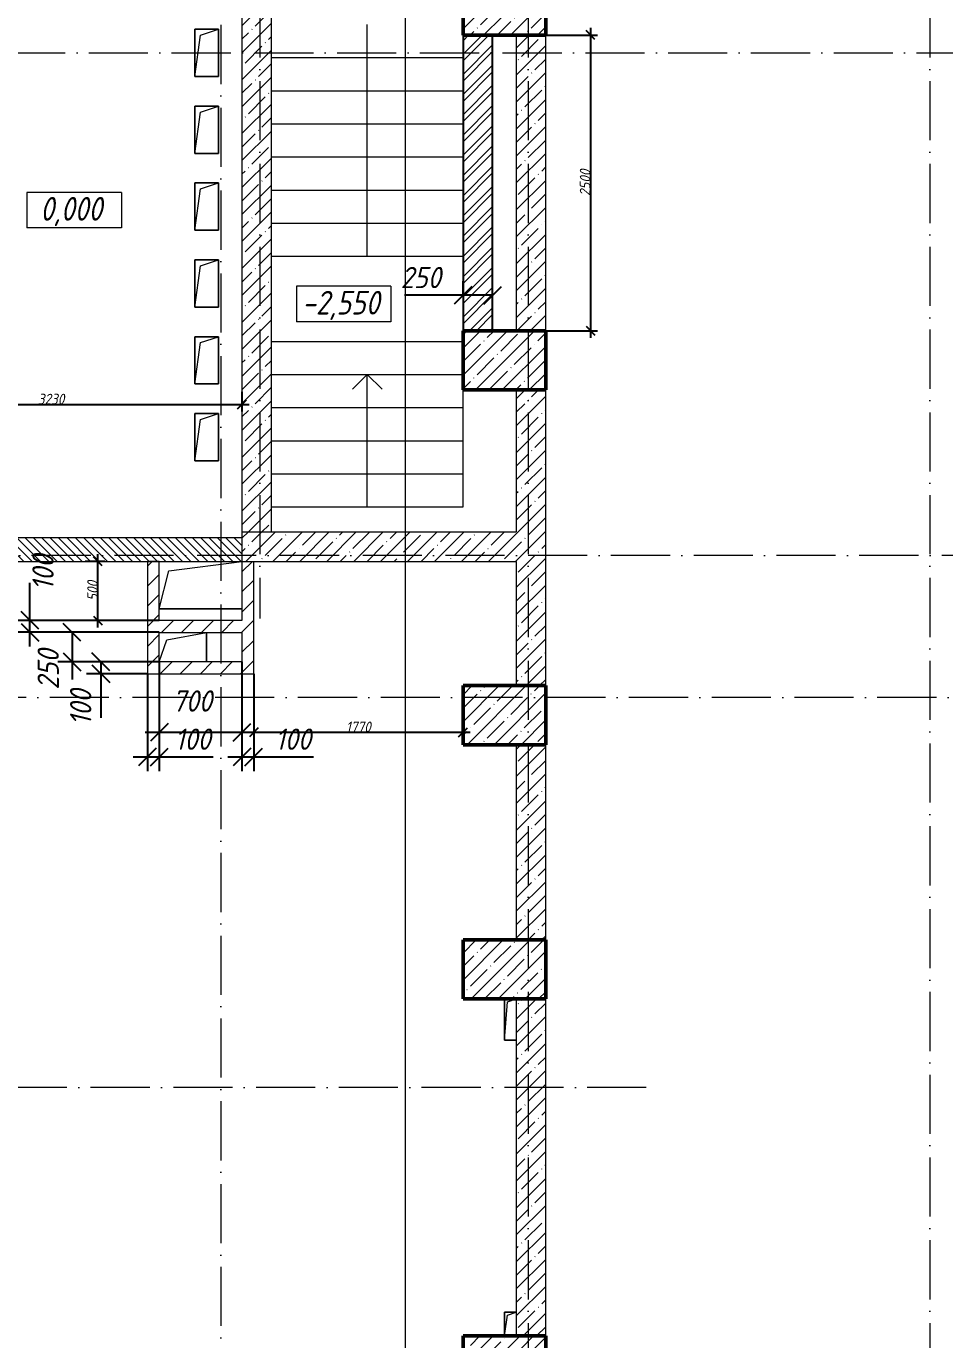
# Model space of a CAD drawing. Header units: millimetres. Extents: x -401725 to 250493, y 305116 to 802890.
# Drawn here: x -155696 to -147926, y 615866 to 626973 of the extents above; entities that cross this region are included whole.
import ezdxf

# ---------------------------------------------------------------- set-up
doc = ezdxf.new("R2010")
doc.units = ezdxf.units.MM
doc.linetypes.add('50_200_ШТРИХ_1Т_ш5_п1_п1_', pattern=[700, 500, -100, 0, -100])
for name, color, linetype, lineweight in [('A-____-____-DIMS', 7, 'Continuous', 9), ('A-FLOR-____-OTLN', 7, 'Continuous', 9), ('A-GENM-____-OTLN', 7, 'Continuous', 9), ('A-WALL-____-MCUT-3', 7, 'Continuous', 9), ('G-____-____-DIMS', 7, 'Continuous', 9), ('S-COLS-____-MCUT', 7, 'Continuous', 50), ('S-COLS-____-OTLN', 7, 'Continuous', 9), ('S-GRID-____-OTLN-1', 7, '50_200_ШТРИХ_1Т_ш5_п1_п1_', 9), ('S-STRS-____-OTLN-1', 7, 'Continuous', 9)]:
    doc.layers.add(name, color=color, linetype=linetype, lineweight=lineweight)
for name, color, linetype, lineweight, true_color in [('A-WALL-____-MCUT-4', 7, 'Continuous', 13, 0x000000), ('A-WALL-____-MCUT-6', 7, 'Continuous', 25, 0x000000), ('A-WALL-____-PATT-2', 7, 'Continuous', 9, 0x787878), ('A-WALL-____-PATT-3', 9, 'Continuous', 9, 0x808080), ('A-WALL-____-PATT-5', 7, 'Continuous', 9, 0x000000), ('A-WALL-____-PATT-6', 7, 'Continuous', 9, 0x000000), ('A-WALL-FNSH-MCUT-2', 7, 'Continuous', 13, 0x000000), ('G-____-____-SYMB-1', 9, 'Continuous', 9, 0x808080)]:
    doc.layers.add(name, color=color, linetype=linetype, lineweight=lineweight, true_color=true_color)
doc.styles.add('ISOCPEUR_I_10', font='isocpeui.ttf', dxfattribs={"width": 0.9, "height": 180})
doc.styles.add('ISOCPEUR_I_2', font='isocpeui.ttf', dxfattribs={"width": 0.85, "height": 2.3})
doc.styles.add('ISOCPEUR_I_7', font='isocpeui.ttf', dxfattribs={"width": 0.9, "height": 90})
doc.dimstyles.new('ISO-1_8_0_9К_СРЕДНИЙ_Кладочные_2', dxfattribs={"dimscale": 304.8, "dimtxt": 89.638306, "dimasz": 0.246063, "dimexe": 0.19685, "dimexo": 0, "dimgap": 0, "dimtad": 1, "dimdec": 3, "dimrnd": 0.001, "dimdsep": 46, "dimtxsty": 'ISOCPEUR_I_7', "dimblk1": 'OBLIQUE', "dimblk2": 'OBLIQUE', "dimsah": 1, "dimcen": 0.09, "dimdle": 0.19685, "dimazin": 0, "dimtfac": 1, "dimtdec": 4, "dimtix": 1, "dimtmove": 1, "dimatfit": 3, "dimfxl": 1, "dimtvp": 1, "dimtolj": 1, "dimtzin": 0, "dimarcsym": 2})
doc.dimstyles.new('ISO-1_8_0_9К_СРЕДНИЙ_Кладочные_3', dxfattribs={"dimscale": 304.8, "dimtxt": 179.276612, "dimasz": 0.492126, "dimexe": 0.393701, "dimexo": 0, "dimgap": 0, "dimtad": 1, "dimdec": 3, "dimrnd": 0.001, "dimdsep": 46, "dimtxsty": 'ISOCPEUR_I_10', "dimblk1": 'OBLIQUE', "dimblk2": 'OBLIQUE', "dimsah": 1, "dimcen": 0.09, "dimdle": 0.393701, "dimazin": 0, "dimtfac": 1, "dimtdec": 4, "dimtix": 1, "dimtmove": 0, "dimatfit": 3, "dimfxl": 1, "dimtvp": 1, "dimtolj": 1, "dimtzin": 0, "dimarcsym": 2})
doc.dimstyles.new('ISO-1_8_0_9К_СРЕДНИЙ_Кладочные_4', dxfattribs={"dimscale": 304.8, "dimtxt": 179.276612, "dimasz": 0.492126, "dimexe": 0.393701, "dimexo": 0, "dimgap": 0, "dimtad": 1, "dimdec": 3, "dimrnd": 0.001, "dimdsep": 46, "dimtxsty": 'ISOCPEUR_I_10', "dimblk1": 'OBLIQUE', "dimblk2": 'OBLIQUE', "dimsah": 1, "dimcen": 0.09, "dimdle": 0.393701, "dimazin": 0, "dimtfac": 1, "dimtdec": 4, "dimtix": 1, "dimtmove": 1, "dimatfit": 3, "dimfxl": 1, "dimtvp": 1, "dimtolj": 1, "dimtzin": 0, "dimarcsym": 2})
pattern_1 = [(45, (-175000.74, 544716.51), (-114.04925, 114.04925), []), (45, (-174886.69, 544716.51), (-114.04925, 114.04925), [201.612, -40.322, 3.353, -36.97])]
pattern_2 = [(45, (-175000.74, 544716.51), (-84.85281, 84.85281), [])]

# ---------------------------------------------------------------- blocks, each defined once
blk = doc.blocks.new('BSC_Колонна _Прямоугольная - 500х700-25279857-АР1_Кладочный план 1 этажа в осях 1-64_Ю-ЯЯ')
at = {"layer": 'S-COLS-____-OTLN'}
h = blk.add_hatch(dxfattribs=at)
h.set_pattern_fill('FP_19', color=256, style=0, pattern_type=2)
h.set_pattern_definition([(315, (-76431.04, 23350), (114.04925, 114.04925), []), (315, (-76431.04, 23235.95), (114.04925, 114.04925), [201.613, -40.323, 3.353, -36.97])])
h.paths.add_polyline_path([(-250, -350), (250, -350), (250, 350), (-250, 350)], flags=0)
at = {"layer": 'S-COLS-____-MCUT'}
for p, q in [((250, 350), (-250, 350)), ((-250, 350), (-250, -350)), ((250, -350), (250, 350)), ((-250, -350), (250, -350))]:
    blk.add_line(p, q, dxfattribs=at)
blk = doc.blocks.new('BSC_Колонна _Прямоугольная - 500х700-25976089-АР1_Кладочный план 1 этажа в осях 1-64_Ю-ЯЯ')
at = {"layer": 'S-COLS-____-OTLN'}
h = blk.add_hatch(dxfattribs=at)
h.set_pattern_fill('FP_82', color=256, style=0, pattern_type=2)
h.set_pattern_definition([(315, (-74281.04, 23350), (114.04925, 114.04925), []), (315, (-74281.04, 23235.95), (114.04925, 114.04925), [201.613, -40.323, 3.353, -36.97])])
h.paths.add_polyline_path([(-250, -350), (250, -350), (250, 350), (-250, 350)], flags=0)
at = {"layer": 'S-COLS-____-MCUT'}
for p, q in [((250, 350), (-250, 350)), ((-250, 350), (-250, -350)), ((250, -350), (250, 350)), ((-250, -350), (250, -350))]:
    blk.add_line(p, q, dxfattribs=at)
blk = doc.blocks.new('BSC_Колонна _Прямоугольная - 500х700-V81-АР1_Кладочный план 1 этажа в осях 1-64_Ю-ЯЯ')
at = {"layer": 'S-COLS-____-OTLN'}
h = blk.add_hatch(dxfattribs=at)
h.set_pattern_fill('FP_83', color=256, style=0, pattern_type=2)
h.set_pattern_definition([(315, (-70931.04, 23350), (114.04925, 114.04925), []), (315, (-70931.04, 23235.95), (114.04925, 114.04925), [201.613, -40.323, 3.353, -36.97])])
h.paths.add_polyline_path([(-250, -350), (250, -350), (250, 350), (-250, 350)], flags=0)
at = {"layer": 'S-COLS-____-MCUT'}
for p, q in [((250, 350), (-250, 350)), ((-250, 350), (-250, -350)), ((250, -350), (250, 350)), ((-250, -350), (250, -350))]:
    blk.add_line(p, q, dxfattribs=at)
blk = doc.blocks.new('BSC_Колонна _Прямоугольная - 500х700-V82-АР1_Кладочный план 1 этажа в осях 1-64_Ю-ЯЯ')
at = {"layer": 'S-COLS-____-OTLN'}
h = blk.add_hatch(dxfattribs=at)
h.set_pattern_fill('FP_84', color=256, style=0, pattern_type=2)
h.set_pattern_definition([(315, (-79431.04, 23350), (114.04925, 114.04925), []), (315, (-79431.04, 23235.95), (114.04925, 114.04925), [201.613, -40.323, 3.353, -36.97])])
h.paths.add_polyline_path([(-250, -350), (250, -350), (250, 350), (-250, 350)], flags=0)
at = {"layer": 'S-COLS-____-MCUT'}
for p, q in [((250, 350), (-250, 350)), ((-250, 350), (-250, -350)), ((250, -350), (250, 350)), ((-250, -350), (250, -350))]:
    blk.add_line(p, q, dxfattribs=at)
blk = doc.blocks.new('BSC_Колонна _Прямоугольная - 500х700-V83-АР1_Кладочный план 1 этажа в осях 1-64_Ю-ЯЯ')
at = {"layer": 'S-COLS-____-OTLN'}
h = blk.add_hatch(dxfattribs=at)
h.set_pattern_fill('FP_85', color=256, style=0, pattern_type=2)
h.set_pattern_definition([(315, (-82431.04, 23350), (114.04925, 114.04925), []), (315, (-82431.04, 23235.95), (114.04925, 114.04925), [201.613, -40.323, 3.353, -36.97])])
h.paths.add_polyline_path([(-250, -350), (250, -350), (250, 350), (-250, 350)], flags=0)
at = {"layer": 'S-COLS-____-MCUT'}
for p, q in [((250, 350), (-250, 350)), ((-250, 350), (-250, -350)), ((250, -350), (250, 350)), ((-250, -350), (250, -350))]:
    blk.add_line(p, q, dxfattribs=at)
blk = doc.blocks.new('AR_Отверстие прямоугольное _в плите_ - AR_Отверстие прямоугольное _в плите_-30229371-АР1_Кладочный план 1 этажа в осях 1-64_Ю-ЯЯ')
at = {"layer": 'A-GENM-____-OTLN'}
for p, q in [((100, 200), (-100, 200)), ((-100, 200), (-100, -200)), ((-100, -200), (-50, 150)), ((-50, 150), (100, 200)), ((100, -200), (100, 200)), ((-100, -200), (100, -200))]:
    blk.add_line(p, q, dxfattribs=at)
blk = doc.blocks.new('AR_Отверстие прямоугольное _в плите_ - AR_Отверстие прямоугольное _в плите_-30511962-АР1_Кладочный план 1 этажа в осях 1-64_Ю-ЯЯ')
at = {"layer": 'A-GENM-____-OTLN'}
for p, q in [((-50, 175), (-50, -175)), ((-50, -175), (-25, 150)), ((-25, 150), (50, 175)), ((-50, -175), (50, -175))]:
    blk.add_line(p, q, dxfattribs=at)
blk = doc.blocks.new('AR_Отверстие прямоугольное _в плите_ - AR_Отверстие прямоугольное _в плите_-V230-АР1_Кладочный план 1 этажа в осях 1-64_Ю-ЯЯ')
at = {"layer": 'A-GENM-____-OTLN'}
for p, q in [((50, 100), (-50, 100)), ((-50, 100), (-50, -100)), ((-50, -100), (-25, 75)), ((-25, 75), (50, 100))]:
    blk.add_line(p, q, dxfattribs=at)
blk = doc.blocks.new('AR_Отверстие прямоугольное _в плите_ - AR_Отверстие прямоугольное _в плите_-V257-АР1_Кладочный план 1 этажа в осях 1-64_Ю-ЯЯ')
at = {"layer": 'A-GENM-____-OTLN'}
for p, q in [((-137, 63), (200, 125)), ((200, -125), (200, 125)), ((-200, -125), (-137, 63))]:
    blk.add_line(p, q, dxfattribs=at)
blk = doc.blocks.new('AR_Отверстие прямоугольное _в плите_ - AR_Отверстие прямоугольное _в плите_-V258-АР1_Кладочный план 1 этажа в осях 1-64_Ю-ЯЯ')
at = {"layer": 'A-GENM-____-OTLN'}
for p, q in [((-350, -200), (-270, 120)), ((-270, 120), (350, 200)), ((-350, -200), (350, -200))]:
    blk.add_line(p, q, dxfattribs=at)
blk = doc.blocks.new('_Oblique')
at = {"color": 0, "linetype": 'ByBlock', "lineweight": -2}
blk.add_line((-0.5, -0.5), (0.5, 0.5), dxfattribs=at)
blk = doc.blocks.new('*D12195')
at = {"layer": 'A-____-____-DIMS', "color": 0, "lineweight": -2, "transparency": 16777216}
for p, q in [((-151751, 626898), (-150863, 626898)), ((-150923, 626958), (-150923, 624338)), ((-151751, 624398), (-150863, 624398))]:
    blk.add_line(p, q, dxfattribs=at)
at = {"layer": 'Defpoints', "color": 0, "transparency": 16777216}
for p in [(-151751, 626898), (-151751, 624398), (-150923, 624398)]:
    blk.add_point(p, dxfattribs=at)
at = {"layer": 'A-____-____-DIMS', "color": 0, "lineweight": -2, "transparency": 16777216, "xscale": 75, "yscale": 75, "zscale": 75}
for p, rotation in [((-150923, 626898), 90), ((-150923, 624398), 270)]:
    blk.add_blockref('_Oblique', p, dxfattribs=dict(at, rotation=rotation))
at = {"layer": 'A-____-____-DIMS', "color": 0, "transparency": 16777216, "insert": (-150968, 625648), "char_height": 90, "width": 546.1, "attachment_point": 5, "rotation": 90, "style": 'ISOCPEUR_I_7'}
blk.add_mtext('\\A1;2500', dxfattribs=at)
blk = doc.blocks.new('*D12211')
at = {"layer": 'A-____-____-DIMS', "color": 0, "lineweight": -2, "transparency": 16777216}
for p, q in [((-153871, 623881), (-153871, 623715)), ((-157161, 623775), (-153811, 623775)), ((-157101, 623610), (-157101, 623835))]:
    blk.add_line(p, q, dxfattribs=at)
at = {"layer": 'Defpoints', "color": 0, "transparency": 16777216}
for p in [(-153871, 623881), (-153871, 623775), (-157101, 623610)]:
    blk.add_point(p, dxfattribs=at)
at = {"layer": 'A-____-____-DIMS', "color": 0, "lineweight": -2, "transparency": 16777216, "xscale": 75, "yscale": 75, "zscale": 75, "rotation": 180}
blk.add_blockref('_Oblique', (-157101, 623775), dxfattribs=at)
at = {"layer": 'A-____-____-DIMS', "color": 0, "lineweight": -2, "transparency": 16777216, "xscale": 75, "yscale": 75, "zscale": 75}
blk.add_blockref('_Oblique', (-153871, 623775), dxfattribs=at)
at = {"layer": 'A-____-____-DIMS', "color": 0, "transparency": 16777216, "insert": (-155486, 623820), "char_height": 90, "width": 546.1, "attachment_point": 5, "style": 'ISOCPEUR_I_7'}
blk.add_mtext('\\A1;3230', dxfattribs=at)
blk = doc.blocks.new('*D12229')
at = {"layer": 'A-____-____-DIMS', "color": 0, "lineweight": -2, "transparency": 16777216}
for p, q in [((-154571, 621598), (-155185, 621598)), ((-155065, 621598), (-155065, 621378)), ((-154671, 621498), (-155185, 621498)), ((-155065, 621498), (-155065, 621124))]:
    blk.add_line(p, q, dxfattribs=at)
at = {"layer": 'Defpoints', "color": 0, "transparency": 16777216}
for p in [(-155065, 621598), (-154571, 621598), (-154671, 621498)]:
    blk.add_point(p, dxfattribs=at)
at = {"layer": 'A-____-____-DIMS', "color": 0, "lineweight": -2, "transparency": 16777216, "xscale": 150, "yscale": 150, "zscale": 150}
for p, rotation in [((-155065, 621598), 90), ((-155065, 621498), 270)]:
    blk.add_blockref('_Oblique', p, dxfattribs=dict(at, rotation=rotation))
at = {"layer": 'A-____-____-DIMS', "color": 0, "transparency": 16777216, "insert": (-155325, 621060), "char_height": 180, "width": 368.21, "attachment_point": 1, "rotation": 90, "line_spacing_factor": 1.149209, "style": 'ISOCPEUR_I_10'}
blk.add_mtext('\\A1;100', dxfattribs=at)
blk = doc.blocks.new('*D12230')
at = {"layer": 'A-____-____-DIMS', "color": 0, "lineweight": -2, "transparency": 16777216}
for p, q in [((-154571, 621848), (-155428, 621848)), ((-155308, 621848), (-155308, 621478)), ((-154571, 621598), (-155428, 621598)), ((-155308, 621598), (-155308, 621448))]:
    blk.add_line(p, q, dxfattribs=at)
at = {"layer": 'Defpoints', "color": 0, "transparency": 16777216}
for p in [(-155308, 621848), (-154571, 621848), (-154571, 621598)]:
    blk.add_point(p, dxfattribs=at)
at = {"layer": 'A-____-____-DIMS', "color": 0, "lineweight": -2, "transparency": 16777216, "xscale": 150, "yscale": 150, "zscale": 150}
for p, rotation in [((-155308, 621848), 90), ((-155308, 621598), 270)]:
    blk.add_blockref('_Oblique', p, dxfattribs=dict(at, rotation=rotation))
at = {"layer": 'A-____-____-DIMS', "color": 0, "transparency": 16777216, "insert": (-155600, 621363), "char_height": 180, "width": 409.58, "attachment_point": 1, "rotation": 90, "line_spacing_factor": 1.149209, "style": 'ISOCPEUR_I_10'}
blk.add_mtext('\\A1;250', dxfattribs=at)
blk = doc.blocks.new('*D12231')
at = {"layer": 'A-____-____-DIMS', "color": 0, "lineweight": -2, "transparency": 16777216}
for p, q in [((-155665, 621948), (-155665, 622266)), ((-154571, 621948), (-155785, 621948)), ((-155665, 621728), (-155665, 621948)), ((-154571, 621848), (-155785, 621848))]:
    blk.add_line(p, q, dxfattribs=at)
at = {"layer": 'Defpoints', "color": 0, "transparency": 16777216}
for p in [(-155665, 621948), (-154571, 621948), (-154571, 621848)]:
    blk.add_point(p, dxfattribs=at)
at = {"layer": 'A-____-____-DIMS', "color": 0, "lineweight": -2, "transparency": 16777216, "xscale": 150, "yscale": 150, "zscale": 150}
for p, rotation in [((-155665, 621948), 90), ((-155665, 621848), 270)]:
    blk.add_blockref('_Oblique', p, dxfattribs=dict(at, rotation=rotation))
at = {"layer": 'A-____-____-DIMS', "color": 0, "transparency": 16777216, "insert": (-155644, 622201), "char_height": 180, "width": 368.21, "attachment_point": 1, "rotation": 90, "line_spacing_factor": 1.149209, "style": 'ISOCPEUR_I_10'}
blk.add_mtext('\\A1;100', dxfattribs=at)
blk = doc.blocks.new('*D12232')
at = {"layer": 'A-____-____-DIMS', "color": 0, "lineweight": -2, "transparency": 16777216}
for p, q in [((-155196, 622448), (-155030, 622448)), ((-155090, 621888), (-155090, 622508)), ((-154571, 621948), (-155150, 621948))]:
    blk.add_line(p, q, dxfattribs=at)
at = {"layer": 'Defpoints', "color": 0, "transparency": 16777216}
for p in [(-155196, 622448), (-155090, 622448), (-154571, 621948)]:
    blk.add_point(p, dxfattribs=at)
at = {"layer": 'A-____-____-DIMS', "color": 0, "lineweight": -2, "transparency": 16777216, "xscale": 75, "yscale": 75, "zscale": 75}
for p, rotation in [((-155090, 622448), 90), ((-155090, 621948), 270)]:
    blk.add_blockref('_Oblique', p, dxfattribs=dict(at, rotation=rotation))
at = {"layer": 'A-____-____-DIMS', "color": 0, "transparency": 16777216, "insert": (-155135, 622198), "char_height": 90, "width": 409.58, "attachment_point": 5, "rotation": 90, "style": 'ISOCPEUR_I_7'}
blk.add_mtext('\\A1;500', dxfattribs=at)
blk = doc.blocks.new('*D12233')
at = {"layer": 'A-____-____-DIMS', "color": 0, "lineweight": -2, "transparency": 16777216}
for p, q in [((-154571, 621598), (-154571, 620674)), ((-154671, 621498), (-154671, 620674)), ((-154791, 620794), (-154571, 620794)), ((-154571, 620794), (-154115, 620794))]:
    blk.add_line(p, q, dxfattribs=at)
at = {"layer": 'Defpoints', "color": 0, "transparency": 16777216}
for p in [(-154571, 621598), (-154671, 621498), (-154571, 620794)]:
    blk.add_point(p, dxfattribs=at)
at = {"layer": 'A-____-____-DIMS', "color": 0, "lineweight": -2, "transparency": 16777216, "xscale": 150, "yscale": 150, "zscale": 150, "rotation": 180}
blk.add_blockref('_Oblique', (-154671, 620794), dxfattribs=at)
at = {"layer": 'A-____-____-DIMS', "color": 0, "lineweight": -2, "transparency": 16777216, "xscale": 150, "yscale": 150, "zscale": 150}
blk.add_blockref('_Oblique', (-154571, 620794), dxfattribs=at)
at = {"layer": 'A-____-____-DIMS', "color": 0, "transparency": 16777216, "insert": (-154439, 621034), "char_height": 180, "width": 368.21, "attachment_point": 1, "line_spacing_factor": 1.149209, "style": 'ISOCPEUR_I_10'}
blk.add_mtext('\\A1;100', dxfattribs=at)
blk = doc.blocks.new('*D12234')
at = {"layer": 'A-____-____-DIMS', "color": 0, "lineweight": -2, "transparency": 16777216}
for p, q in [((-154571, 621598), (-154571, 620882)), ((-153871, 621598), (-153871, 620882)), ((-154691, 621002), (-153751, 621002))]:
    blk.add_line(p, q, dxfattribs=at)
at = {"layer": 'Defpoints', "color": 0, "transparency": 16777216}
for p in [(-154571, 621598), (-153871, 621598), (-153871, 621002)]:
    blk.add_point(p, dxfattribs=at)
at = {"layer": 'A-____-____-DIMS', "color": 0, "lineweight": -2, "transparency": 16777216, "xscale": 150, "yscale": 150, "zscale": 150, "rotation": 180}
blk.add_blockref('_Oblique', (-154571, 621002), dxfattribs=at)
at = {"layer": 'A-____-____-DIMS', "color": 0, "lineweight": -2, "transparency": 16777216, "xscale": 150, "yscale": 150, "zscale": 150}
blk.add_blockref('_Oblique', (-153871, 621002), dxfattribs=at)
at = {"layer": 'A-____-____-DIMS', "color": 0, "transparency": 16777216, "insert": (-154460, 621357), "char_height": 180, "width": 409.58, "attachment_point": 1, "line_spacing_factor": 1.149209, "style": 'ISOCPEUR_I_10'}
blk.add_mtext('\\A1;700', dxfattribs=at)
blk = doc.blocks.new('*D12235')
at = {"layer": 'A-____-____-DIMS', "color": 0, "lineweight": -2, "transparency": 16777216}
for p, q in [((-153871, 621598), (-153871, 620674)), ((-153771, 621498), (-153771, 620674)), ((-153991, 620794), (-153771, 620794)), ((-153771, 620794), (-153266, 620794))]:
    blk.add_line(p, q, dxfattribs=at)
at = {"layer": 'Defpoints', "color": 0, "transparency": 16777216}
for p in [(-153871, 621598), (-153771, 621498), (-153771, 620794)]:
    blk.add_point(p, dxfattribs=at)
at = {"layer": 'A-____-____-DIMS', "color": 0, "lineweight": -2, "transparency": 16777216, "xscale": 150, "yscale": 150, "zscale": 150, "rotation": 180}
blk.add_blockref('_Oblique', (-153871, 620794), dxfattribs=at)
at = {"layer": 'A-____-____-DIMS', "color": 0, "lineweight": -2, "transparency": 16777216, "xscale": 150, "yscale": 150, "zscale": 150}
blk.add_blockref('_Oblique', (-153771, 620794), dxfattribs=at)
at = {"layer": 'A-____-____-DIMS', "color": 0, "transparency": 16777216, "insert": (-153590, 621034), "char_height": 180, "width": 368.21, "attachment_point": 1, "line_spacing_factor": 1.149209, "style": 'ISOCPEUR_I_10'}
blk.add_mtext('\\A1;100', dxfattribs=at)
blk = doc.blocks.new('*D12236')
at = {"layer": 'A-____-____-DIMS', "color": 0, "lineweight": -2, "transparency": 16777216}
for p, q in [((-153771, 621498), (-153771, 620942)), ((-152001, 621108), (-152001, 620942)), ((-153831, 621002), (-151941, 621002))]:
    blk.add_line(p, q, dxfattribs=at)
at = {"layer": 'Defpoints', "color": 0, "transparency": 16777216}
for p in [(-153771, 621498), (-152001, 621108), (-152001, 621002)]:
    blk.add_point(p, dxfattribs=at)
at = {"layer": 'A-____-____-DIMS', "color": 0, "lineweight": -2, "transparency": 16777216, "xscale": 75, "yscale": 75, "zscale": 75, "rotation": 180}
blk.add_blockref('_Oblique', (-153771, 621002), dxfattribs=at)
at = {"layer": 'A-____-____-DIMS', "color": 0, "lineweight": -2, "transparency": 16777216, "xscale": 75, "yscale": 75, "zscale": 75}
blk.add_blockref('_Oblique', (-152001, 621002), dxfattribs=at)
at = {"layer": 'A-____-____-DIMS', "color": 0, "transparency": 16777216, "insert": (-152886, 621048), "char_height": 90, "width": 504.73, "attachment_point": 5, "style": 'ISOCPEUR_I_7'}
blk.add_mtext('\\A1;1770', dxfattribs=at)
blk = doc.blocks.new('*D12237')
at = {"layer": 'A-____-____-DIMS', "color": 0, "lineweight": -2, "transparency": 16777216}
for p, q in [((-152001, 624688), (-152001, 624818)), ((-151751, 624688), (-151751, 624818)), ((-152001, 624698), (-152495, 624698)), ((-151751, 624698), (-152121, 624698))]:
    blk.add_line(p, q, dxfattribs=at)
at = {"layer": 'Defpoints', "color": 0, "transparency": 16777216}
for p in [(-152001, 624688), (-151751, 624698), (-151751, 624688)]:
    blk.add_point(p, dxfattribs=at)
at = {"layer": 'A-____-____-DIMS', "color": 0, "lineweight": -2, "transparency": 16777216, "xscale": 150, "yscale": 150, "zscale": 150, "rotation": 180}
blk.add_blockref('_Oblique', (-152001, 624698), dxfattribs=at)
at = {"layer": 'A-____-____-DIMS', "color": 0, "lineweight": -2, "transparency": 16777216, "xscale": 150, "yscale": 150, "zscale": 150}
blk.add_blockref('_Oblique', (-151751, 624698), dxfattribs=at)
at = {"layer": 'A-____-____-DIMS', "color": 0, "transparency": 16777216, "insert": (-152528, 624938), "char_height": 180, "width": 409.58, "attachment_point": 1, "line_spacing_factor": 1.149209, "style": 'ISOCPEUR_I_10'}
blk.add_mtext('\\A1;250', dxfattribs=at)
blk = doc.blocks.new('Высотные отметки - 9_5х3_5_h_-17668430-АР1_Кладочный план 1 этажа в осях 1-64_Ю-ЯЯ')
at = {"layer": 'G-____-____-DIMS'}
for p, q in [((-4, 3), (-4, 0)), ((4, 3), (-4, 3)), ((4, 3), (4, 0)), ((4, 0), (-4, 0))]:
    blk.add_line(p, q, dxfattribs=at)

msp = doc.modelspace()

# ---------------------------------------------------------------- hatches: boundary and pattern name
at = {"layer": 'A-WALL-____-PATT-2'}
h = msp.add_hatch(dxfattribs=at)
h.set_pattern_fill('FP_2', color=256, style=0, pattern_type=2)
h.set_pattern_definition(pattern_1)
h.paths.add_polyline_path([(-153870.7357, 622697.5526), (-153620.7357, 622697.5526), (-153620.7357, 630397.5526), (-153870.7357, 630397.5526), (-153870.7357, 622929.7757)], flags=0)
h = msp.add_hatch(dxfattribs=at)
h.set_pattern_fill('FP_2', color=256, style=0, pattern_type=2)
h.set_pattern_definition(pattern_1)
h.paths.add_polyline_path([(-151550.7357, 624397.5526), (-151300.7357, 624397.5526), (-151300.7357, 626897.5526), (-151550.7357, 626897.5526), (-151550.7357, 624544.2608)], flags=0)
h = msp.add_hatch(dxfattribs=at)
h.set_pattern_fill('FP_2', color=256, style=0, pattern_type=2)
h.set_pattern_definition(pattern_1)
h.paths.add_polyline_path([(-151550.7357, 622697.5526), (-151300.7357, 622697.5526), (-151300.7357, 623897.5526), (-151550.7357, 623897.5526)], flags=0)
h = msp.add_hatch(dxfattribs=at)
h.set_pattern_fill('FP_2', color=256, style=0, pattern_type=2)
h.set_pattern_definition(pattern_1)
h.paths.add_polyline_path([(-152038.2431, 622447.5526), (-151300.7357, 622447.5526), (-151300.7357, 622697.5526), (-153870.7357, 622697.5526), (-153870.7357, 622447.5526), (-153805.7074, 622447.5526)], flags=0)
h = msp.add_hatch(dxfattribs=at)
h.set_pattern_fill('FP_2', color=256, style=0, pattern_type=2)
h.set_pattern_definition(pattern_1)
h.paths.add_polyline_path([(-151550.7357, 621397.5526), (-151300.7357, 621397.5526), (-151300.7357, 622447.5526), (-151550.7357, 622447.5526)], flags=0)
h = msp.add_hatch(dxfattribs=at)
h.set_pattern_fill('FP_2', color=256, style=0, pattern_type=2)
h.set_pattern_definition(pattern_1)
h.paths.add_polyline_path([(-151550.7357, 619247.5526), (-151300.7357, 619247.5526), (-151300.7357, 620897.5526), (-151550.7357, 620897.5526)], flags=0)
h = msp.add_hatch(dxfattribs=at)
h.set_pattern_fill('FP_2', color=256, style=0, pattern_type=2)
h.set_pattern_definition(pattern_1)
h.paths.add_polyline_path([(-151550.7357, 615897.5526), (-151300.7357, 615897.5526), (-151300.7357, 618747.5526), (-151550.7357, 618747.5526), (-151550.7357, 618086.3204)], flags=0)
at = {"layer": 'A-WALL-____-PATT-3'}
h = msp.add_hatch(dxfattribs=at)
h.set_pattern_fill('FP_6', color=256, style=0, pattern_type=2)
h.set_pattern_definition([(135, (-175000.736, 544716.51), (-35.35534, -35.35534), [])])
h.paths.add_polyline_path([(-154689.4395, 622447.5526), (-153870.7357, 622447.5526), (-153870.7357, 622647.5526), (-157100.7357, 622647.5526), (-157100.7357, 622447.5526), (-155573.1717, 622447.5526)], flags=0)
at = {"layer": 'A-WALL-____-PATT-5'}
h = msp.add_hatch(dxfattribs=at)
h.set_pattern_fill('FP_4', color=256, style=0, pattern_type=2)
h.set_pattern_definition(pattern_2)
h.paths.add_polyline_path([(-154670.7357, 621597.5526), (-154570.7357, 621597.5526), (-154570.7357, 622447.5526), (-154670.7357, 622447.5526), (-154670.7357, 622122.5332)], flags=0)
h = msp.add_hatch(dxfattribs=at)
h.set_pattern_fill('FP_4', color=256, style=0, pattern_type=2)
h.set_pattern_definition(pattern_2)
h.paths.add_polyline_path([(-153770.7357, 621597.5526), (-153770.7357, 622447.5526), (-153870.7357, 622447.5526), (-153870.7357, 621597.5526), (-153805.7074, 621597.5526)], flags=0)
h = msp.add_hatch(dxfattribs=at)
h.set_pattern_fill('FP_4', color=256, style=0, pattern_type=2)
h.set_pattern_definition(pattern_2)
h.paths.add_polyline_path([(-153870.7357, 621847.5526), (-153870.7357, 621947.5526), (-154570.7357, 621947.5526), (-154570.7357, 621847.5526)], flags=0)
h = msp.add_hatch(dxfattribs=at)
h.set_pattern_fill('FP_4', color=256, style=0, pattern_type=2)
h.set_pattern_definition(pattern_2)
h.paths.add_polyline_path([(-153805.7074, 621497.5526), (-153770.7357, 621497.5526), (-153770.7357, 621597.5526), (-154670.7357, 621597.5526), (-154670.7357, 621497.5526)], flags=0)
at = {"layer": 'A-WALL-____-PATT-6'}
h = msp.add_hatch(dxfattribs=at)
h.set_pattern_fill('FP_3', color=256, style=0, pattern_type=2)
h.set_pattern_definition([(45, (-175000.74, 544716.51), (-85.53659, 85.53659), []), (45, (-174943.71, 544716.51), (-85.53659, 85.53659), [])])
h.paths.add_polyline_path([(-152000.7357, 624397.5526), (-151750.7357, 624397.5526), (-151750.7357, 626897.5526), (-152000.7357, 626897.5526), (-152000.7357, 624544.2608)], flags=0)

# ---------------------------------------------------------------- linework, layer by layer
at = {"layer": 'A-FLOR-____-OTLN'}
for p, q in [((-154270.7357, 626947.5526), (-154070.7357, 626947.5526)), ((-154270.7357, 626547.5526), (-154270.7357, 626947.5526)), ((-154070.7357, 626947.5526), (-154070.7357, 626547.5526)), ((-154070.7357, 626547.5526), (-154270.7357, 626547.5526)), ((-154270.7357, 626297.5526), (-154070.7357, 626297.5526)), ((-154270.7357, 625897.5526), (-154270.7357, 626297.5526)), ((-154070.7357, 626297.5526), (-154070.7357, 625897.5526)), ((-154070.7357, 625897.5526), (-154270.7357, 625897.5526)), ((-154270.7357, 625647.5526), (-154070.7357, 625647.5526)), ((-154270.7357, 625247.5526), (-154270.7357, 625647.5526)), ((-154070.7357, 625647.5526), (-154070.7357, 625247.5526)), ((-154070.7357, 625247.5526), (-154270.7357, 625247.5526)), ((-154270.7357, 624997.5526), (-154070.7357, 624997.5526)), ((-154270.7357, 624597.5526), (-154270.7357, 624997.5526)), ((-154070.7357, 624997.5526), (-154070.7357, 624597.5526)), ((-154070.7357, 624597.5526), (-154270.7357, 624597.5526)), ((-154270.7357, 624347.5526), (-154070.7357, 624347.5526)), ((-154270.7357, 623947.5526), (-154270.7357, 624347.5526)), ((-154070.7357, 624347.5526), (-154070.7357, 623947.5526)), ((-154070.7357, 623947.5526), (-154270.7357, 623947.5526)), ((-154270.7357, 623697.5526), (-154070.7357, 623697.5526)), ((-154270.7357, 623297.5526), (-154270.7357, 623697.5526)), ((-154070.7357, 623697.5526), (-154070.7357, 623297.5526)), ((-154070.7357, 623297.5526), (-154270.7357, 623297.5526)), ((-153870.7357, 622047.5526), (-154570.7357, 622047.5526)), ((-154170.7357, 621847.5526), (-154170.7357, 621597.5526)), ((-151650.7357, 618397.5526), (-151650.7357, 618747.5526)), ((-151550.7357, 618397.5526), (-151650.7357, 618397.5526)), ((-151650.7357, 615897.5526), (-151650.7357, 616097.5526)), ((-151650.7357, 616097.5526), (-151550.7357, 616097.5526))]:
    msp.add_line(p, q, dxfattribs=at)
at = {"layer": 'A-WALL-____-MCUT-3'}
for p, q in [((-153870.7357, 630397.5526), (-153870.7357, 622447.5526)), ((-153620.7357, 622697.5526), (-153620.7357, 630397.5526)), ((-151550.7357, 626897.5526), (-151550.7357, 624397.5526)), ((-151300.7357, 624397.5526), (-151300.7357, 626897.5526)), ((-151550.7357, 623897.5526), (-151550.7357, 622697.5526)), ((-151300.7357, 621397.5526), (-151300.7357, 623897.5526)), ((-153870.7357, 622697.5526), (-151550.7357, 622697.5526)), ((-153870.7357, 622447.5526), (-151550.7357, 622447.5526)), ((-151550.7357, 622447.5526), (-151550.7357, 621397.5526)), ((-151550.7357, 620897.5526), (-151550.7357, 619247.5526)), ((-151300.7357, 619247.5526), (-151300.7357, 620897.5526)), ((-151550.7357, 618747.5526), (-151550.7357, 615897.5526)), ((-151300.7357, 615897.5526), (-151300.7357, 618747.5526))]:
    msp.add_line(p, q, dxfattribs=at)
at = {"layer": 'A-WALL-____-MCUT-4'}
for p, q in [((-153870.7357, 622647.5526), (-157100.7357, 622647.5526)), ((-157100.7357, 622447.5526), (-153870.7357, 622447.5526))]:
    msp.add_line(p, q, dxfattribs=at)
at = {"layer": 'A-WALL-____-MCUT-6'}
for p, q in [((-152000.7357, 626897.5526), (-152000.7357, 624397.5526)), ((-151750.7357, 624397.5526), (-151750.7357, 626897.5526))]:
    msp.add_line(p, q, dxfattribs=at)
at = {"layer": 'A-WALL-FNSH-MCUT-2'}
for p, q in [((-154670.7357, 622447.5526), (-154670.7357, 621497.5526)), ((-154570.7357, 622447.5526), (-154670.7357, 622447.5526)), ((-154570.7357, 621947.5526), (-154570.7357, 622447.5526)), ((-153870.7357, 622447.5526), (-153870.7357, 621947.5526)), ((-153770.7357, 621497.5526), (-153770.7357, 622447.5526)), ((-153870.7357, 621947.5526), (-154570.7357, 621947.5526)), ((-154570.7357, 621597.5526), (-154570.7357, 621847.5526)), ((-154570.7357, 621847.5526), (-153870.7357, 621847.5526)), ((-153870.7357, 621847.5526), (-153870.7357, 621597.5526)), ((-153870.7357, 621597.5526), (-154570.7357, 621597.5526)), ((-154670.7357, 621497.5526), (-153770.7357, 621497.5526))]:
    msp.add_line(p, q, dxfattribs=at)
at = {"layer": 'G-____-____-SYMB-1'}
msp.add_line((-152490.7357, 632229.6075), (-152490.7357, 599638.0359), dxfattribs=at)
at = {"layer": 'S-GRID-____-OTLN-1'}
for p, q in [((-153720.7357, 635609.362), (-153720.7357, 621963.8409)), ((-151450.7357, 635609.362), (-151450.7357, 611391.9943)), ((-148050.7357, 635609.362), (-148050.7357, 597608.0984)), ((-154050.7357, 635384.7011), (-154050.7357, 597608.0984)), ((-179669.5059, 626747.5526), (-70926.3291, 626747.5526)), ((-127846.1379, 622497.5526), (-179669.5059, 622497.5526)), ((-142395.7357, 621297.5526), (-179669.5059, 621297.5526)), ((-150450.7357, 617997.5526), (-179669.5059, 617997.5526))]:
    msp.add_line(p, q, dxfattribs=at)
at = {"layer": 'S-STRS-____-OTLN-1'}
for p, q in [((-152810.758, 626707.5526), (-152810.758, 626987.5526)), ((-153620.7357, 626707.5526), (-152000.758, 626707.5526)), ((-153620.7357, 626707.5526), (-152000.758, 626707.5526)), ((-152810.758, 626427.5526), (-152810.758, 626707.5526)), ((-153620.7357, 626427.5526), (-152000.758, 626427.5526)), ((-153620.7357, 626427.5526), (-152000.758, 626427.5526)), ((-152810.758, 626147.5526), (-152810.758, 626427.5526)), ((-153620.7357, 626147.5526), (-152000.758, 626147.5526)), ((-153620.7357, 626147.5526), (-152000.758, 626147.5526)), ((-152810.758, 625867.5526), (-152810.758, 626147.5526)), ((-153620.7357, 625867.5526), (-152000.758, 625867.5526)), ((-153620.7357, 625867.5526), (-152000.758, 625867.5526)), ((-152810.758, 625587.5526), (-152810.758, 625867.5526)), ((-153620.7357, 625587.5526), (-152000.758, 625587.5526)), ((-153620.7357, 625587.5526), (-152000.758, 625587.5526)), ((-152810.758, 625307.5526), (-152810.758, 625587.5526)), ((-153620.7357, 625307.5526), (-152000.758, 625307.5526)), ((-153620.7357, 625307.5526), (-152000.758, 625307.5526)), ((-152810.758, 625027.5526), (-152810.758, 625307.5526)), ((-153620.7357, 625027.5526), (-152000.758, 625027.5526)), ((-153620.7357, 625027.5526), (-152000.758, 625027.5526)), ((-153620.7357, 624307.5526), (-152000.7357, 624307.5526)), ((-153620.7357, 624027.5526), (-152000.7357, 624027.5526)), ((-153620.7357, 624027.5526), (-152000.7357, 624027.5526)), ((-152810.7357, 624027.5526), (-152935.7357, 623902.5526)), ((-152810.7357, 623747.5526), (-152810.7357, 624027.5526)), ((-152810.7357, 624027.5526), (-152685.7357, 623902.5526)), ((-152000.7357, 623747.5526), (-152000.7357, 623897.5526)), ((-153620.7357, 623747.5526), (-152000.7357, 623747.5526)), ((-153620.7357, 623747.5526), (-152000.7357, 623747.5526)), ((-152810.7357, 623467.5526), (-152810.7357, 623747.5526)), ((-152000.7357, 623467.5526), (-152000.7357, 623747.5526)), ((-153620.7357, 623467.5526), (-152000.7357, 623467.5526)), ((-153620.7357, 623467.5526), (-152000.7357, 623467.5526)), ((-152810.7357, 623187.5526), (-152810.7357, 623467.5526)), ((-152000.7357, 623187.5526), (-152000.7357, 623467.5526)), ((-153620.7357, 623187.5526), (-152000.7357, 623187.5526)), ((-153620.7357, 623187.5526), (-152000.7357, 623187.5526)), ((-152810.7357, 622907.5526), (-152810.7357, 623187.5526)), ((-152000.7357, 622907.5526), (-152000.7357, 623187.5526)), ((-153620.7357, 622907.5526), (-152000.7357, 622907.5526)), ((-153620.7357, 622907.5526), (-152000.7357, 622907.5526))]:
    msp.add_line(p, q, dxfattribs=at)

# ---------------------------------------------------------------- block references
at = {"layer": 'A-GENM-____-OTLN'}
for name, p in [('AR_Отверстие прямоугольное _в плите_ - AR_Отверстие прямоугольное _в плите_-30229371-АР1_Кладочный план 1 этажа в осях 1-64_Ю-ЯЯ', (-154170.7357, 626747.5526)), ('AR_Отверстие прямоугольное _в плите_ - AR_Отверстие прямоугольное _в плите_-30229371-АР1_Кладочный план 1 этажа в осях 1-64_Ю-ЯЯ', (-154170.7357, 626097.5526)), ('AR_Отверстие прямоугольное _в плите_ - AR_Отверстие прямоугольное _в плите_-30229371-АР1_Кладочный план 1 этажа в осях 1-64_Ю-ЯЯ', (-154170.7357, 625447.5526)), ('AR_Отверстие прямоугольное _в плите_ - AR_Отверстие прямоугольное _в плите_-30229371-АР1_Кладочный план 1 этажа в осях 1-64_Ю-ЯЯ', (-154170.7357, 624797.5526)), ('AR_Отверстие прямоугольное _в плите_ - AR_Отверстие прямоугольное _в плите_-30229371-АР1_Кладочный план 1 этажа в осях 1-64_Ю-ЯЯ', (-154170.7357, 624147.5526)), ('AR_Отверстие прямоугольное _в плите_ - AR_Отверстие прямоугольное _в плите_-30229371-АР1_Кладочный план 1 этажа в осях 1-64_Ю-ЯЯ', (-154170.7357, 623497.5526)), ('AR_Отверстие прямоугольное _в плите_ - AR_Отверстие прямоугольное _в плите_-V258-АР1_Кладочный план 1 этажа в осях 1-64_Ю-ЯЯ', (-154220.7357, 622247.5526)), ('AR_Отверстие прямоугольное _в плите_ - AR_Отверстие прямоугольное _в плите_-V257-АР1_Кладочный план 1 этажа в осях 1-64_Ю-ЯЯ', (-154370.7357, 621722.5526)), ('AR_Отверстие прямоугольное _в плите_ - AR_Отверстие прямоугольное _в плите_-30511962-АР1_Кладочный план 1 этажа в осях 1-64_Ю-ЯЯ', (-151600.7357, 618572.5526)), ('AR_Отверстие прямоугольное _в плите_ - AR_Отверстие прямоугольное _в плите_-V230-АР1_Кладочный план 1 этажа в осях 1-64_Ю-ЯЯ', (-151600.7357, 615997.5526))]:
    msp.add_blockref(name, p, dxfattribs=at)
at = {"layer": 'G-____-____-DIMS', "xscale": 99.99999999999993, "yscale": 99.99999999999993, "zscale": 99.99999999999993}
for p in [(-155290.571, 625267.7085), (-153010.6811, 624473.7797)]:
    msp.add_blockref('Высотные отметки - 9_5х3_5_h_-17668430-АР1_Кладочный план 1 этажа в осях 1-64_Ю-ЯЯ', p, dxfattribs=at)
at = {"layer": 'S-COLS-____-OTLN', "rotation": 89.9999999999999}
for name, p in [('BSC_Колонна _Прямоугольная - 500х700-V83-АР1_Кладочный план 1 этажа в осях 1-64_Ю-ЯЯ', (-151650.7357, 627147.5526)), ('BSC_Колонна _Прямоугольная - 500х700-V82-АР1_Кладочный план 1 этажа в осях 1-64_Ю-ЯЯ', (-151650.7357, 624147.5526)), ('BSC_Колонна _Прямоугольная - 500х700-25279857-АР1_Кладочный план 1 этажа в осях 1-64_Ю-ЯЯ', (-151650.7357, 621147.5526)), ('BSC_Колонна _Прямоугольная - 500х700-25976089-АР1_Кладочный план 1 этажа в осях 1-64_Ю-ЯЯ', (-151650.7357, 618997.5526)), ('BSC_Колонна _Прямоугольная - 500х700-V81-АР1_Кладочный план 1 этажа в осях 1-64_Ю-ЯЯ', (-151650.7357, 615647.5526))]:
    msp.add_blockref(name, p, dxfattribs=at)

# ---------------------------------------------------------------- texts
at = {"layer": 'G-____-____-DIMS', "char_height": 200, "attachment_point": 1, "line_spacing_factor": 1.149209, "style": 'ISOCPEUR_I_2'}
for s, insert, width in [('0,000', (-155577.4041, 625528.9996), 688.399425), ('-2,550', (-153361.2548, 624735.0708), 841.377075)]:
    msp.add_mtext(s, dxfattribs=dict(at, insert=insert, width=width))

# ---------------------------------------------------------------- dimensions: what is measured, and where the dimension line sits
at = {"layer": 'A-____-____-DIMS'}
for base, p1, p2, override, picture, middle in [((-150922.7252, 624397.5526), (-151750.7357, 626897.5526), (-151750.7357, 624397.5526), {"dimpost": '<>', "dimfxl": 2500}, '*D12195', (-150967.7252, 625647.5526)), ((-155089.6162, 622447.5526), (-154570.7357, 621947.5526), (-155195.6823, 622447.5526), {"dimpost": '<>', "dimfxl": 800.348791}, '*D12232', (-155134.6162, 622197.5526))]:
    dim = msp.add_linear_dim(base=base, p1=p1, p2=p2, angle=90, dimstyle='ISO-1_8_0_9К_СРЕДНИЙ_Кладочные_2', override=override, dxfattribs=at)
    dim.commit()
    dim.dimension.update_dxf_attribs({"geometry": picture, "text_midpoint": middle})
for base, p1, p2, dimstyle, override, picture, middle in [((-151750.7357, 624697.5011), (-152000.7357, 624688.4051), (-151750.7357, 624688.4051), 'ISO-1_8_0_9К_СРЕДНИЙ_Кладочные_3', {"dimpost": '<>', "dimfxl": 250}, '*D12237', (-152322.7994, 624697.5011)), ((-154570.7357, 620794.3422), (-154670.7357, 621497.5526), (-154570.7357, 621597.5526), 'ISO-1_8_0_9К_СРЕДНИЙ_Кладочные_3', {"dimpost": '<>', "dimfxl": 141.421356}, '*D12233', (-154255.3269, 620794.3422)), ((-153870.7357, 621002.101), (-154570.7357, 621597.5526), (-153870.7357, 621597.5526), 'ISO-1_8_0_9К_СРЕДНИЙ_Кладочные_4', {"dimpost": '<>', "dimfxl": 700}, '*D12234', (-154255.1513, 621117.263)), ((-153770.7357, 620794.3422), (-153870.7357, 621597.5526), (-153770.7357, 621497.5526), 'ISO-1_8_0_9К_СРЕДНИЙ_Кладочные_3', {"dimpost": '<>', "dimfxl": 141.421356}, '*D12235', (-153406.1295, 620794.3422))]:
    dim = msp.add_linear_dim(base=base, p1=p1, p2=p2, dimstyle=dimstyle, override=override, dxfattribs=at)
    dim.commit()
    dim.dimension.update_dxf_attribs({"geometry": picture, "text_midpoint": middle, "dimtype": 160})
for base, p1, p2, override, picture, middle in [((-153870.7357, 623775.2555), (-157100.7357, 623609.8395), (-153870.7357, 623881.3215), {"dimpost": '<>', "dimfxl": 3241.388976}, '*D12211', (-155485.7357, 623820.2555)), ((-152000.7357, 621002.101), (-153770.7357, 621497.5526), (-152000.7357, 621108.167), {"dimpost": '<>', "dimfxl": 1812.324787}, '*D12236', (-152885.7357, 621047.6805))]:
    dim = msp.add_linear_dim(base=base, p1=p1, p2=p2, dimstyle='ISO-1_8_0_9К_СРЕДНИЙ_Кладочные_2', override=override, dxfattribs=at)
    dim.commit()
    dim.dimension.update_dxf_attribs({"geometry": picture, "text_midpoint": middle})
for base, p1, p2, override, picture, middle in [((-155664.6845, 621947.5526), (-154570.7357, 621847.5526), (-154570.7357, 621947.5526), {"dimpost": '<>', "dimfxl": 100}, '*D12231', (-155524.4072, 622265.592)), ((-155308.0598, 621847.5526), (-154570.7357, 621597.5526), (-154570.7357, 621847.5526), {"dimpost": '<>', "dimfxl": 250}, '*D12230', (-155480.1234, 621447.5526)), ((-155064.501, 621597.5526), (-154670.7357, 621497.5526), (-154570.7357, 621597.5526), {"dimpost": '<>', "dimfxl": 141.421356}, '*D12229', (-155204.7783, 621124.0536))]:
    dim = msp.add_linear_dim(base=base, p1=p1, p2=p2, angle=90, dimstyle='ISO-1_8_0_9К_СРЕДНИЙ_Кладочные_3', override=override, dxfattribs=at)
    dim.commit()
    dim.dimension.update_dxf_attribs({"geometry": picture, "text_midpoint": middle, "dimtype": 160, "text_rotation": 90})

doc.saveas('drawing.dxf')
